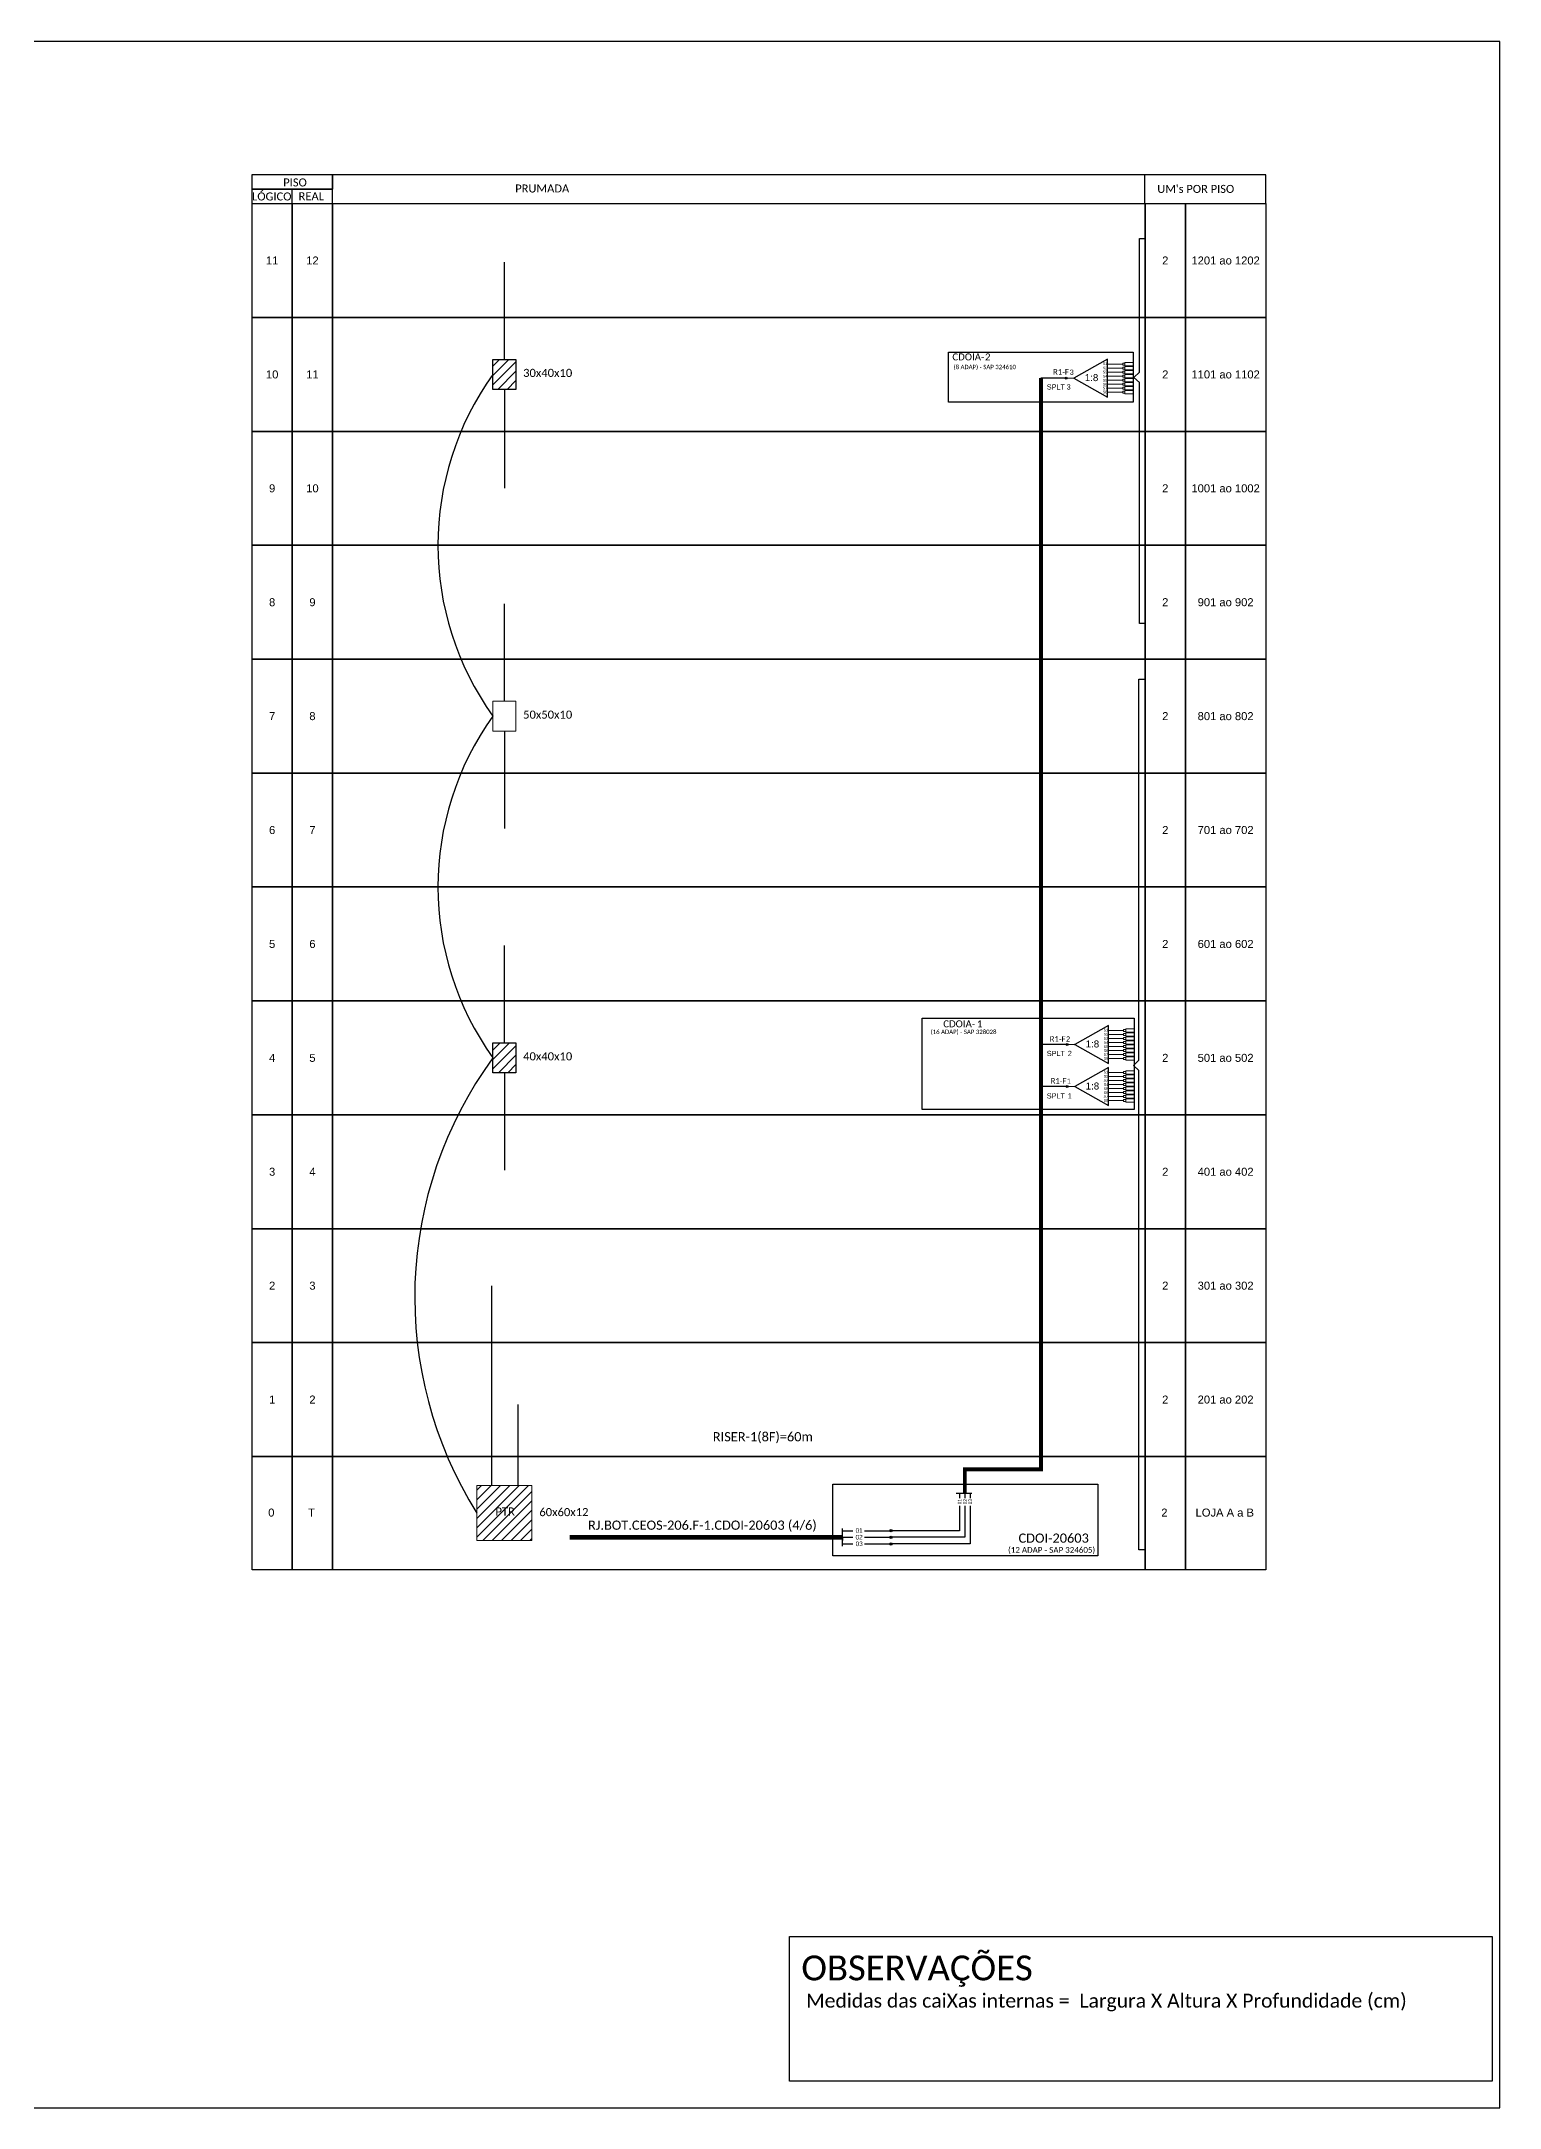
# Model space of a CAD drawing. Extents: x -89 to 749, y 705 to 1299.
# Drawn here: x 330 to 749, y 705 to 1299 of the extents above; entities that cross this region are included whole.
import ezdxf
from ezdxf.enums import TextEntityAlignment as Align

# ---------------------------------------------------------------- set-up
doc = ezdxf.new("R2010")
doc.units = 0
doc.styles.add('ARIAL', font='arial.ttf')
doc.styles.add('WMF-Calibri0', font='calibri.ttf')
pattern_1 = [(45, (-455.1858, 50.909), (-1.3470384, 1.3470384), [])]

# ---------------------------------------------------------------- blocks, each defined once
blk = doc.blocks.new('SPLT_1-8_SC-APC')
at = {"color": 1}
blk.add_lwpolyline([(-7.37, -2.1), (-17.04, -7.55), (-7.37, -13), (-7.37, -2.1)], dxfattribs=at)
at = {"color": 3, "lineweight": 0}
for points in [[(-2.99, -3.51), (-7.37, -3.51)], [(-7.37, -4.66), (-2.99, -4.66)], [(-7.37, -5.82), (-2.99, -5.82)], [(-2.41, -3.02), (-2.41, -4)], [(-2.41, -3.02), (0, -3.02)], [(-2.41, -4), (0, -4)], [(-2.41, -4.17), (-2.41, -5.16)], [(-2.41, -4.17), (0, -4.17)], [(-2.41, -5.16), (0, -5.16)], [(-2.41, -5.32), (-2.41, -6.31)], [(-2.41, -5.32), (0, -5.32)], [(-7.37, -6.97), (-2.99, -6.97)], [(-7.37, -8.12), (-2.99, -8.12)], [(-7.37, -9.28), (-2.99, -9.28)], [(-7.37, -10.43), (-2.99, -10.43)], [(-7.37, -11.58), (-2.99, -11.58)], [(-2.41, -6.31), (0, -6.31)], [(-2.41, -6.48), (-2.41, -7.46)], [(-2.41, -6.48), (0, -6.48)], [(-2.41, -7.46), (0, -7.46)], [(-2.41, -7.63), (-2.41, -8.62)], [(-2.41, -7.63), (0, -7.63)], [(-2.41, -8.62), (0, -8.62)], [(-2.41, -8.78), (-2.41, -9.77)], [(-2.41, -8.78), (0, -8.78)], [(-2.41, -9.77), (0, -9.77)], [(-2.41, -9.94), (-2.41, -10.92)], [(-2.41, -9.94), (0, -9.94)], [(-2.41, -10.92), (0, -10.92)], [(-2.41, -11.09), (-2.41, -12.08)], [(-2.41, -11.09), (0, -11.09)], [(-2.41, -12.08), (0, -12.08)]]:
    blk.add_lwpolyline(points, dxfattribs=at)
for points in [[(-2.99, -3.22), (-2.41, -3.22), (-2.41, -3.8), (-2.99, -3.8)], [(-2.99, -4.38), (-2.41, -4.38), (-2.41, -4.95), (-2.99, -4.95)], [(-2.99, -5.53), (-2.41, -5.53), (-2.41, -6.1), (-2.99, -6.1)], [(-2.99, -6.68), (-2.41, -6.68), (-2.41, -7.26), (-2.99, -7.26)], [(-2.99, -7.84), (-2.41, -7.84), (-2.41, -8.41), (-2.99, -8.41)], [(-2.99, -8.99), (-2.41, -8.99), (-2.41, -9.56), (-2.99, -9.56)], [(-2.99, -10.14), (-2.41, -10.14), (-2.41, -10.72), (-2.99, -10.72)], [(-2.99, -11.3), (-2.41, -11.3), (-2.41, -11.87), (-2.99, -11.87)]]:
    blk.add_lwpolyline(points, close=True, dxfattribs=at)
at = {"color": 1, "lineweight": 0}
blk.add_lwpolyline([(-17.04, -7.55), (-19.26, -7.55)], dxfattribs=at)
at = {"color": 1, "style": 'ARIAL'}
for s, height, p in [('S1', 0.75, (-8.74, -3.78)), ('S2', 0.75, (-8.74, -4.97)), ('S3', 0.75, (-8.74, -6.18)), ('1:8', 2, (-13.91, -8.4)), ('S4', 0.75, (-8.74, -7.36)), ('S5', 0.75, (-8.74, -8.57)), ('S6', 0.75, (-8.74, -9.69)), ('S7', 0.75, (-8.74, -10.78)), ('S8', 0.75, (-8.74, -11.9))]:
    blk.add_text(s, height=height, dxfattribs=at).set_placement(p)

msp = doc.modelspace()

# ---------------------------------------------------------------- hatches: boundary and pattern name
h = msp.add_hatch()
h.set_pattern_fill('ANSI31', color=1, scale=0.6)
h.set_pattern_definition(pattern_1)
h.paths.add_polyline_path([(463.12, 1207.58), (459.81, 1207.58), (459.81, 1198.96), (466.43, 1198.96), (466.43, 1207.58)])
h = msp.add_hatch(color=3)
h.dxf.hatch_style = 1
edge = h.paths.add_edge_path()
edge.add_arc((624.62, 1202.2), 0.256, 0, 360)
h = msp.add_hatch()
h.set_pattern_fill('ANSI31', color=1, scale=0.6)
h.set_pattern_definition(pattern_1)
h.paths.add_polyline_path([(463.12, 1011.12), (459.81, 1011.12), (459.81, 1002.5), (466.43, 1002.5), (466.43, 1011.12)])
h = msp.add_hatch(color=3)
h.dxf.hatch_style = 1
edge = h.paths.add_edge_path()
edge.add_arc((624.87, 1010.65), 0.256, 0, 360)
h = msp.add_hatch(color=3)
h.dxf.hatch_style = 1
edge = h.paths.add_edge_path()
edge.add_arc((624.87, 998.56), 0.256, 0, 360)
h = msp.add_hatch()
h.set_pattern_fill('ANSI31', color=1, scale=0.6)
h.set_pattern_definition([(45, (-212.8401, 3555.0886), (-1.3470384, 1.3470384), [])])
h.paths.add_polyline_path([(471.02, 883.83), (455.22, 883.83), (455.22, 868.03), (471.02, 868.03)])
h.paths.add_polyline_path([(459.95, 874.66), (466.76, 874.66), (466.76, 878.13), (459.95, 878.13)], flags=24)
h = msp.add_hatch(color=3)
h.dxf.hatch_style = 1
edge = h.paths.add_edge_path()
edge.add_arc((574.26, 870.88), 0.32, 0, 360)
h = msp.add_hatch(color=3)
h.dxf.hatch_style = 1
edge = h.paths.add_edge_path()
edge.add_arc((574.26, 869), 0.32, 0, 360)
h = msp.add_hatch(color=3)
h.dxf.hatch_style = 1
edge = h.paths.add_edge_path()
edge.add_arc((574.26, 867.08), 0.32, 0, 360)

# ---------------------------------------------------------------- linework, layer by layer
for points in [[(-89.32, 705.02), (749.25, 705.02), (749.25, 1299.02), (-89.32, 1299.02), (-89.32, 705.02)], [(413.66, 1252.39), (682.03, 1252.39), (682.03, 1260.61), (413.66, 1260.61), (413.66, 1260.61), (413.66, 1256.5)], [(647.27, 1252.39), (647.27, 1260.61)], [(402.08, 1252.39), (402.08, 1256.5)], [(560.35, 868.98), (560.35, 868.09)], [(560.35, 867.08), (563.26, 867.08)], [(566.67, 867.08), (574.26, 867.08), (574.26, 867.08)]]:
    msp.add_lwpolyline(points)
for points in [[(390.51, 1256.5), (413.66, 1256.5), (413.66, 1260.61), (390.51, 1260.61)], [(390.51, 1252.39), (413.66, 1252.39), (413.66, 1256.5), (390.51, 1256.5)], [(390.55, 1252.39), (402.12, 1252.39), (402.12, 1219.64), (390.55, 1219.64)], [(402.12, 1252.39), (413.69, 1252.39), (413.69, 1219.64), (402.12, 1219.64)], [(413.69, 1252.39), (647.31, 1252.39), (647.31, 1219.64), (413.69, 1219.64)], [(647.31, 1252.39), (658.88, 1252.39), (658.88, 1219.64), (647.31, 1219.64)], [(658.88, 1252.39), (682.03, 1252.39), (682.03, 1219.64), (658.88, 1219.64)], [(390.55, 1219.64), (402.12, 1219.64), (402.12, 1186.9), (390.55, 1186.9)], [(402.12, 1219.64), (413.69, 1219.64), (413.69, 1186.9), (402.12, 1186.9)], [(413.69, 1219.64), (647.31, 1219.64), (647.31, 1186.9), (413.69, 1186.9)], [(647.31, 1219.64), (658.88, 1219.64), (658.88, 1186.9), (647.31, 1186.9)], [(658.88, 1219.64), (682.03, 1219.64), (682.03, 1186.9), (658.88, 1186.9)], [(390.55, 1186.9), (402.12, 1186.9), (402.12, 1154.16), (390.55, 1154.16)], [(402.12, 1186.9), (413.69, 1186.9), (413.69, 1154.16), (402.12, 1154.16)], [(413.69, 1186.9), (647.31, 1186.9), (647.31, 1154.16), (413.69, 1154.16)], [(647.31, 1186.9), (658.88, 1186.9), (658.88, 1154.16), (647.31, 1154.16)], [(658.88, 1186.9), (682.03, 1186.9), (682.03, 1154.16), (658.88, 1154.16)], [(390.55, 1154.16), (402.12, 1154.16), (402.12, 1121.41), (390.55, 1121.41)], [(402.12, 1154.16), (413.69, 1154.16), (413.69, 1121.41), (402.12, 1121.41)], [(413.69, 1154.16), (647.31, 1154.16), (647.31, 1121.41), (413.69, 1121.41)], [(647.31, 1154.16), (658.88, 1154.16), (658.88, 1121.41), (647.31, 1121.41)], [(658.88, 1154.16), (682.03, 1154.16), (682.03, 1121.41), (658.88, 1121.41)], [(390.55, 1121.41), (402.12, 1121.41), (402.12, 1088.67), (390.55, 1088.67)], [(402.12, 1121.41), (413.69, 1121.41), (413.69, 1088.67), (402.12, 1088.67)], [(413.69, 1121.41), (647.31, 1121.41), (647.31, 1088.67), (413.69, 1088.67)], [(647.31, 1121.41), (658.88, 1121.41), (658.88, 1088.67), (647.31, 1088.67)], [(658.88, 1121.41), (682.03, 1121.41), (682.03, 1088.67), (658.88, 1088.67)], [(390.55, 1088.67), (402.12, 1088.67), (402.12, 1055.93), (390.55, 1055.93)], [(402.12, 1088.67), (413.69, 1088.67), (413.69, 1055.93), (402.12, 1055.93)], [(413.69, 1088.67), (647.31, 1088.67), (647.31, 1055.93), (413.69, 1055.93)], [(647.31, 1088.67), (658.88, 1088.67), (658.88, 1055.93), (647.31, 1055.93)], [(658.88, 1088.67), (682.03, 1088.67), (682.03, 1055.93), (658.88, 1055.93)], [(390.55, 1055.93), (402.12, 1055.93), (402.12, 1023.18), (390.55, 1023.18)], [(402.12, 1055.93), (413.69, 1055.93), (413.69, 1023.18), (402.12, 1023.18)], [(413.69, 1055.93), (647.31, 1055.93), (647.31, 1023.18), (413.69, 1023.18)], [(647.31, 1055.93), (658.88, 1055.93), (658.88, 1023.18), (647.31, 1023.18)], [(658.88, 1055.93), (682.03, 1055.93), (682.03, 1023.18), (658.88, 1023.18)], [(390.55, 1023.18), (402.12, 1023.18), (402.12, 990.44), (390.55, 990.44)], [(402.12, 1023.18), (413.69, 1023.18), (413.69, 990.44), (402.12, 990.44)], [(413.69, 1023.18), (647.31, 1023.18), (647.31, 990.44), (413.69, 990.44)], [(647.31, 1023.18), (658.88, 1023.18), (658.88, 990.44), (647.31, 990.44)], [(658.88, 1023.18), (682.03, 1023.18), (682.03, 990.44), (658.88, 990.44)], [(390.55, 990.44), (402.12, 990.44), (402.12, 957.69), (390.55, 957.69)], [(402.12, 990.44), (413.69, 990.44), (413.69, 957.69), (402.12, 957.69)], [(413.69, 990.44), (647.31, 990.44), (647.31, 957.69), (413.69, 957.69)], [(647.31, 990.44), (658.88, 990.44), (658.88, 957.69), (647.31, 957.69)], [(658.88, 990.44), (682.03, 990.44), (682.03, 957.69), (658.88, 957.69)], [(390.55, 957.69), (402.12, 957.69), (402.12, 924.95), (390.55, 924.95)], [(402.12, 957.69), (413.69, 957.69), (413.69, 924.95), (402.12, 924.95)], [(413.69, 957.69), (647.31, 957.69), (647.31, 924.95), (413.69, 924.95)], [(647.31, 957.69), (658.88, 957.69), (658.88, 924.95), (647.31, 924.95)], [(658.88, 957.69), (682.03, 957.69), (682.03, 924.95), (658.88, 924.95)], [(390.55, 924.95), (402.12, 924.95), (402.12, 892.21), (390.55, 892.21)], [(402.12, 924.95), (413.69, 924.95), (413.69, 892.21), (402.12, 892.21)], [(413.69, 924.95), (647.31, 924.95), (647.31, 892.21), (413.69, 892.21)], [(647.31, 924.95), (658.88, 924.95), (658.88, 892.21), (647.31, 892.21)], [(658.88, 924.95), (682.03, 924.95), (682.03, 892.21), (658.88, 892.21)], [(390.55, 892.21), (402.12, 892.21), (402.12, 859.65), (390.55, 859.65)], [(402.12, 892.21), (413.69, 892.21), (413.69, 859.65), (402.12, 859.65)], [(413.69, 892.21), (647.31, 892.21), (647.31, 859.65), (413.69, 859.65)], [(647.31, 892.21), (658.88, 892.21), (658.88, 859.65), (647.31, 859.65)], [(658.88, 892.21), (682.03, 892.21), (682.03, 859.65), (658.88, 859.65)]]:
    msp.add_lwpolyline(points, close=True)
at = {"color": 3}
for points in [[(647.33, 1131.68), (645.68, 1131.68), (645.68, 1200.91), (644.11, 1202.42), (645.68, 1203.93), (645.68, 1242.31), (647.33, 1242.31)], [(463.12, 1207.58), (463.12, 1235.58)], [(463.12, 1198.96), (463.12, 1170.53)], [(463.12, 1109.35), (463.12, 1137.35)], [(647.21, 865.41), (645.55, 865.41), (645.55, 1003.13), (643.98, 1004.64), (645.55, 1006.15), (645.55, 1115.67), (647.2, 1115.67)], [(463.12, 1100.73), (463.12, 1072.73)], [(463.12, 1011.12), (463.12, 1039.12)], [(463.12, 1002.5), (463.12, 974.5)], [(459.46, 883.83), (459.46, 941.32)], [(467.07, 883.83), (467.07, 907.15)], [(560.35, 870.88), (563.26, 870.88)], [(566.67, 870.88), (574.26, 870.88), (574.26, 870.88)]]:
    msp.add_lwpolyline(points, dxfattribs=at)
at = {"color": 1}
for points in [[(459.81, 1207.58), (466.43, 1207.58), (466.43, 1198.96), (459.81, 1198.96)], [(590.78, 1209.65), (643.91, 1209.65), (643.91, 1195.34), (590.78, 1195.34)], [(583.17, 1018.2), (644.13, 1018.2), (644.13, 991.93), (583.17, 991.93)], [(459.81, 1011.12), (466.43, 1011.12), (466.43, 1002.5), (459.81, 1002.5)], [(557.52, 884.3), (633.7, 884.3), (633.7, 863.63), (557.52, 863.63)]]:
    msp.add_lwpolyline(points, close=True, dxfattribs=at)
at = {"color": 5, "const_width": 1.1}
msp.add_lwpolyline([(617.36, 1202.2), (617.36, 888.5), (595.49, 888.5), (595.49, 881.67)], dxfattribs=at)
at = {"color": 5}
for points in [[(624.62, 1202.2), (617.36, 1202.2)], [(624.87, 1010.65), (617.36, 1010.65)], [(624.87, 998.56), (617.36, 998.56)], [(592.97, 881.67), (597.53, 881.67)], [(593.96, 881.67), (593.96, 880.22)], [(595.49, 881.67), (595.49, 880.22)], [(597.02, 881.67), (597.02, 880.22)], [(597.02, 878.07), (597.02, 867.08), (574.26, 867.08)], [(595.49, 878.07), (595.49, 869), (574.26, 869)], [(593.96, 878.07), (593.93, 870.88), (574.26, 870.88)]]:
    msp.add_lwpolyline(points, dxfattribs=at)
at = {"color": 0, "lineweight": 0}
msp.add_lwpolyline([(459.81, 1109.35), (466.43, 1109.35), (466.43, 1100.73), (459.81, 1100.73)], close=True, dxfattribs=at)
at = {"color": 1}
for points in [[(644.13, 994.31), (644.13, 994.31), (644.13, 991.93), (583.17, 991.93), (583.17, 1018.2), (591, 1018.2)], [(560.35, 866.47), (560.35, 871.53)]]:
    msp.add_lwpolyline(points, dxfattribs=at)
at = {"color": 1, "lineweight": 0}
msp.add_lwpolyline([(455.22, 883.83), (471.02, 883.83), (471.02, 868.03), (455.22, 868.03)], close=True, dxfattribs=at)
at = {"color": 1, "const_width": 1.32}
msp.add_lwpolyline([(481.85, 868.94), (560.35, 868.94)], dxfattribs=at)
at = {"color": 2}
for points in [[(560.35, 868.98), (563.26, 868.98)], [(566.67, 868.99), (574.26, 869), (574.26, 869)]]:
    msp.add_lwpolyline(points, dxfattribs=at)
at = {"color": 7}
msp.add_lwpolyline([(545.07, 754.23), (747.06, 754.23), (747.06, 712.67), (545.07, 712.67)], close=True, dxfattribs=at)
at = {"color": 3}
for centre, radius in [((624.62, 1202.2), 0.256), ((624.87, 1010.65), 0.256), ((624.87, 998.56), 0.256), ((574.26, 870.88), 0.32), ((574.26, 869), 0.32), ((574.26, 867.08), 0.32)]:
    msp.add_circle(centre, radius, dxfattribs=at)
for centre, radius, start, end in [((528.2, 1154.16), 84.2, 144.31703, 215.68297), ((528.2, 1055.93), 84.2, 144.31703, 215.68297), ((553.86, 937.99), 116.54, 143.80379, 212.17754)]:
    msp.add_arc(centre, radius, start, end, dxfattribs=at)
for p in [(390.55, 1219.64), (390.55, 1186.9), (390.55, 1154.16), (390.55, 1121.41), (390.55, 1088.67), (390.55, 1055.93), (390.55, 1023.18), (627.09, 1010.65), (390.55, 990.44), (390.55, 957.69), (390.55, 924.95), (390.55, 892.21)]:
    msp.add_point(p)

# ---------------------------------------------------------------- block references
for p in [(643.88, 1209.75), (644.13, 1018.2), (644.13, 1006.11)]:
    msp.add_blockref('SPLT_1-8_SC-APC', p, dxfattribs=at)

# ---------------------------------------------------------------- texts
at = {"style": 'WMF-Calibri0'}
for s, height, p in [('     PISO', 2.3, (395.47, 1257.31)), ('  LÓGICO', 2.3, (388.93, 1253.28)), ('    REAL', 2.3, (400.69, 1253.34)), ('PRUMADA', 2.3, (466.22, 1255.57)), ("UM's POR PISO", 2.3, (650.8, 1255.45)), ('50x50x10', 2.317, (468.49, 1104.32)), ('PTR', 2.317, (460.53, 875.25)), ('60x60x12', 2.317, (473.16, 875.07))]:
    msp.add_text(s, height=height, dxfattribs=at).set_placement(p)
at = {"style": 'ARIAL'}
for s, height, p in [('11', 2.3, (396.33, 1236.02)), ('12', 2.3, (407.91, 1236.02)), ('2', 2.3, (653.1, 1236.02)), ('1201 ao 1202', 2.3, (670.45, 1236.02)), ('10', 2.3, (396.33, 1203.27)), ('11', 2.3, (407.91, 1203.27)), ('2', 2.3, (653.1, 1203.27)), ('1101 ao 1102', 2.3, (670.45, 1203.27)), ('9', 2.3, (396.33, 1170.53)), ('10', 2.3, (407.91, 1170.53)), ('2', 2.3, (653.1, 1170.53)), ('1001 ao 1002', 2.3, (670.45, 1170.53)), ('8', 2.3, (396.33, 1137.79)), ('9', 2.3, (407.91, 1137.79)), ('2', 2.3, (653.1, 1137.79)), ('901 ao 902', 2.3, (670.45, 1137.79)), ('7', 2.3, (396.33, 1105.04)), ('8', 2.3, (407.91, 1105.04)), ('2', 2.3, (653.1, 1105.04)), ('801 ao 802', 2.3, (670.45, 1105.04)), ('6', 2.3, (396.33, 1072.3)), ('7', 2.3, (407.91, 1072.3)), ('2', 2.3, (653.1, 1072.3)), ('701 ao 702', 2.3, (670.45, 1072.3)), ('5', 2.3, (396.33, 1039.55)), ('6', 2.3, (407.91, 1039.55)), ('2', 2.3, (653.1, 1039.55)), ('601 ao 602', 2.3, (670.45, 1039.55)), ('4', 2.3, (396.33, 1006.81)), ('5', 2.3, (407.91, 1006.81)), ('2', 2.3, (653.1, 1006.81)), ('501 ao 502', 2.3, (670.45, 1006.81)), ('3', 2.3, (396.33, 974.07)), ('4', 2.3, (407.91, 974.07)), ('2', 2.3, (653.1, 974.07)), ('401 ao 402', 2.3, (670.45, 974.07)), ('2', 2.3, (396.33, 941.32)), ('3', 2.3, (407.91, 941.32)), ('2', 2.3, (653.1, 941.32)), ('301 ao 302', 2.3, (670.45, 941.32)), ('1', 2.3, (396.33, 908.58)), ('2', 2.3, (407.91, 908.58)), ('2', 2.3, (653.1, 908.58)), ('201 ao 202', 2.3, (670.45, 908.58)), ('0', 2.3, (396.09, 876.09)), ('T', 2.3, (407.66, 876.09)), ('2', 2.3, (652.85, 876.09)), ('LOJA A a B', 2.3, (670.21, 876.09)), ('02', 1.323, (565.08, 869.02)), ('01', 1.323, (565.09, 870.94)), ('03', 1.323, (565.11, 867.11))]:
    msp.add_text(s, height=height, dxfattribs=at).set_placement(p, align=Align.MIDDLE_CENTER)
at = {"color": 1, "style": 'WMF-Calibri0'}
for s, height, p in [('CDOIA-', 2, (591.89, 1207.31)), ('30x40x10', 2.317, (468.49, 1202.55)), ('CDOIA-', 2, (589.26, 1015.59)), ('1', 2, (598.94, 1015.59)), ('40x40x10', 2.317, (468.49, 1006.09)), ('RJ.BOT.CEOS-206.F-1.CDOI-20603 (4/6)', 2.6457, (487.15, 871.15)), ('CDOI-20603', 2.646, (610.91, 867.42))]:
    msp.add_text(s, height=height, dxfattribs=at).set_placement(p)
for s, height, p in [('(8 ADAP) - SAP 324610', 1.25, (601.2, 1204.78)), ('(16 ADAP) - SAP 328028', 1.25, (595.11, 1013.66)), ('(12 ADAP - SAP 324605)', 1.6535, (620.43, 864.52))]:
    msp.add_text(s, height=height, dxfattribs=at).set_placement(p, align=Align.CENTER)
at = {"color": 7, "style": 'WMF-Calibri0'}
for s, height, p in [('2', 2, (601.27, 1207.31)), ('OBSERVAÇÕES', 7.1308, (548.48, 741.62))]:
    msp.add_text(s, height=height, dxfattribs=at).set_placement(p)
at = {"color": 7, "style": 'ARIAL'}
for s, p in [('SPLT', (621.65, 1198.92)), ('3', (625.32, 1198.92)), ('SPLT', (621.65, 1007.32)), ('2', (625.65, 1007.32)), ('SPLT', (621.65, 995.13)), ('1', (625.65, 995.13))]:
    msp.add_text(s, height=1.5, dxfattribs=at).set_placement(p, align=Align.CENTER)
at = {"color": 5, "style": 'WMF-Calibri0'}
for s, height, p in [('R1-F', 1.6, (620.85, 1203.19)), ('R1-F', 1.6, (619.89, 1011.44)), ('R1-F', 1.6, (620.16, 999.4)), ('RISER-1(8F)=60m', 2.6457, (523.02, 896.57))]:
    msp.add_text(s, height=height, dxfattribs=at).set_placement(p)
at = {"color": 5, "style": 'ARIAL'}
for s, p in [('3', (626.22, 1203.15)), ('2', (625.17, 1011.46)), ('1', (625.44, 999.36))]:
    msp.add_text(s, height=1.5, dxfattribs=at).set_placement(p, align=Align.CENTER)
at = {"style": 'ARIAL'}
for s, p in [('01', (593.95, 879.23)), ('02', (595.57, 879.23)), ('03', (597.03, 879.23))]:
    msp.add_text(s, height=0.992, rotation=90, dxfattribs=at).set_placement(p, align=Align.MIDDLE_CENTER)
at = {"color": 7, "insert": (549.84, 737.78), "char_height": 4, "width": 658.8434, "attachment_point": 1, "style": 'WMF-Calibri0'}
msp.add_mtext('Medidas das caiXas internas =  Largura X Altura X Profundidade (cm)', dxfattribs=at)

doc.saveas('drawing.dxf')
